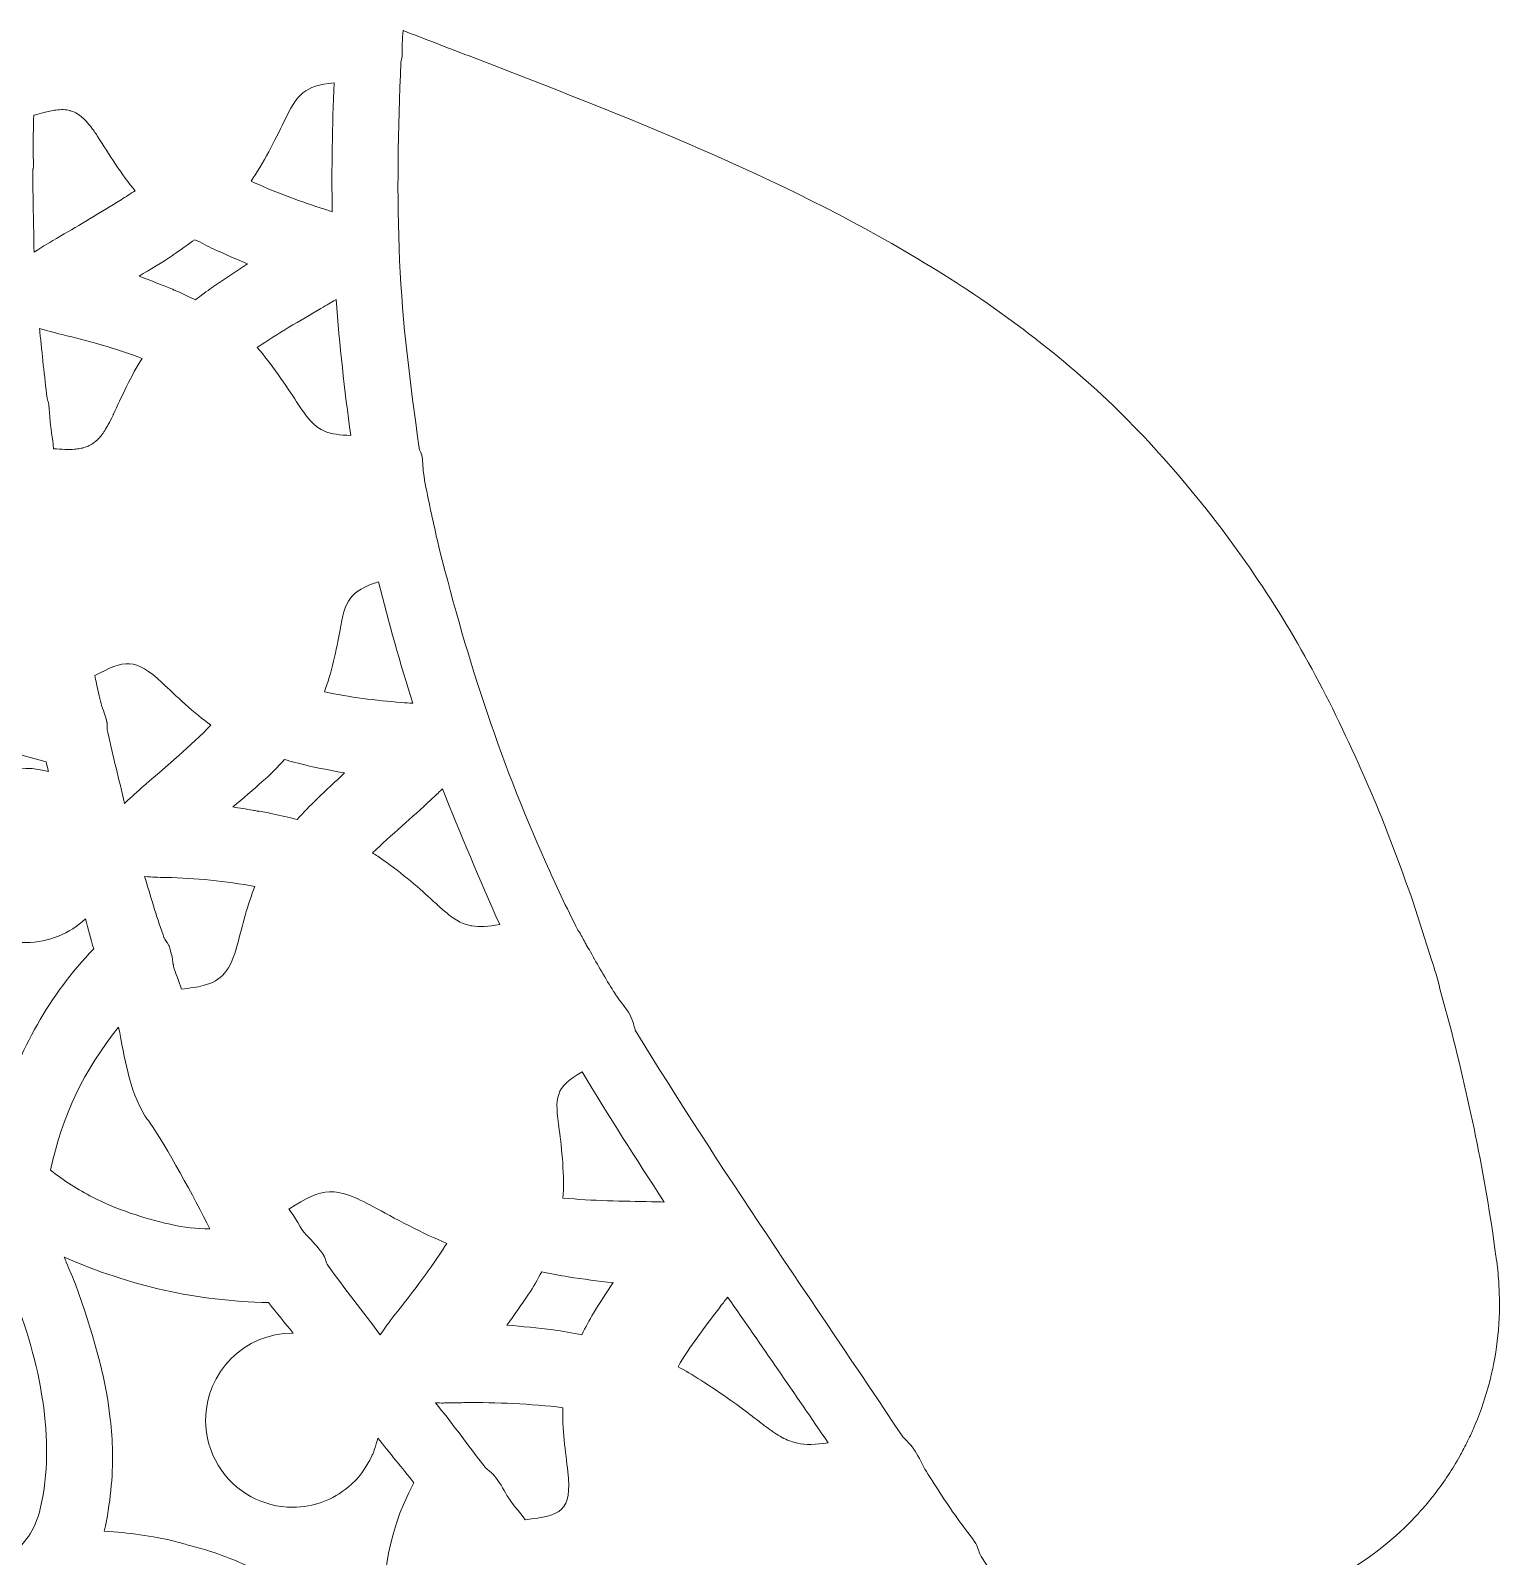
# Model space of a CAD drawing. Header units: millimetres. Extents: x -416 to 1516, y -417 to 43.
# Drawn here: x 848.16 to 887.58, y -127.46 to -86.53 of the extents above; entities that cross this region are included whole.
import ezdxf

# ---------------------------------------------------------------- set-up
doc = ezdxf.new("R2010")
doc.units = ezdxf.units.MM
doc.header["$MEASUREMENT"] = 0
doc.layers.add('Layer 2', color=7, linetype='Continuous')

msp = doc.modelspace()

# ---------------------------------------------------------------- linework, layer by layer
at = {"layer": 'Layer 2', "lineweight": 0}
for points, knots in [([(877.06, -96.44), (878.575, -97.894), (879.93, -99.518), (881.107, -101.277), (882.301, -103.025), (883.265, -104.939), (884.105, -106.905), (884.547, -107.88), (884.893, -108.899), (885.266, -109.908), (885.266, -109.908), (885.755, -111.45), (885.755, -111.45), (885.927, -111.961), (886.042, -112.492), (886.194, -113.011), (886.468, -114.058), (886.719, -115.114), (886.937, -116.18), (887.155, -117.245), (887.341, -118.32), (887.483, -119.404), (887.486, -119.424), (887.489, -119.443), (887.492, -119.463), (887.523, -119.672), (887.543, -119.88), (887.558, -120.088), (887.562, -120.149), (887.564, -120.21), (887.567, -120.271), (887.575, -120.425), (887.578, -120.579), (887.578, -120.732), (887.577, -120.792), (887.578, -120.852), (887.576, -120.912), (887.565, -121.323), (887.523, -121.73), (887.453, -122.129), (887.442, -122.187), (887.43, -122.245), (887.419, -122.303), (887.39, -122.451), (887.356, -122.598), (887.319, -122.743), (887.304, -122.8), (887.291, -122.857), (887.275, -122.914), (887.167, -123.302), (887.031, -123.681), (886.87, -124.048), (886.846, -124.101), (886.821, -124.154), (886.796, -124.207), (886.733, -124.342), (886.666, -124.475), (886.596, -124.607), (886.569, -124.659), (886.542, -124.711), (886.513, -124.762), (886.317, -125.111), (886.096, -125.446), (885.852, -125.764), (885.816, -125.811), (885.779, -125.856), (885.742, -125.902), (885.649, -126.018), (885.552, -126.132), (885.453, -126.243), (885.413, -126.287), (885.374, -126.332), (885.333, -126.376), (884.585, -127.176), (883.672, -127.838), (882.622, -128.299), (882.354, -128.417), (882.082, -128.534), (881.809, -128.65), (881.77, -128.667), (881.731, -128.683), (881.692, -128.7), (881.424, -128.814), (881.154, -128.926), (880.884, -129.037), (880.85, -129.051), (880.817, -129.064), (880.783, -129.078), (880.389, -129.239), (879.996, -129.393), (879.605, -129.542), (879.518, -129.576), (879.431, -129.609), (879.344, -129.642), (878.949, -129.791), (878.557, -129.934), (878.176, -130.065), (878.167, -130.069), (878.158, -130.072), (878.149, -130.075), (878.149, -130.075), (878.148, -130.075), (878.148, -130.075), (877.866, -130.172), (877.591, -130.261), (877.321, -130.346), (877.252, -130.367), (877.184, -130.388), (877.116, -130.409), (876.848, -130.491), (876.585, -130.568), (876.333, -130.635), (876.331, -130.635), (876.328, -130.636), (876.326, -130.637), (876.323, -130.638), (876.32, -130.638), (876.316, -130.639), (876.128, -130.689), (875.944, -130.735), (875.766, -130.775), (875.075, -129.662), (874.367, -128.549), (873.673, -127.452), (873.61, -127.354), (873.61, -127.27), (873.523, -127.107), (873.436, -126.945), (873.211, -126.689), (873.068, -126.487), (872.784, -126.086), (872.459, -125.599), (872.202, -125.179), (872.096, -125.005), (872.001, -124.788), (871.899, -124.631), (871.878, -124.598), (871.857, -124.564), (871.835, -124.537), (871.828, -124.529), (871.824, -124.525), (871.818, -124.517), (871.706, -124.387), (871.677, -124.359), (871.565, -124.246), (869.161, -120.624), (866.654, -117.056), (864.39, -113.34), (864.344, -113.186), (864.346, -113.157), (864.272, -112.982), (864.205, -112.823), (864.036, -112.632), (863.91, -112.453), (863.898, -112.436), (863.884, -112.417), (863.872, -112.4), (863.85, -112.367), (863.829, -112.331), (863.807, -112.297), (863.593, -111.961), (863.383, -111.586), (863.184, -111.236), (863.148, -111.172), (863.111, -111.107), (863.076, -111.046), (863.067, -111.03), (863.057, -111.012), (863.048, -110.995), (862.99, -110.889), (862.928, -110.762), (862.892, -110.713), (862.852, -110.66), (862.856, -110.666), (862.853, -110.661), (862.853, -110.661), (862.853, -110.661), (862.852, -110.66), (862.542, -110.05), (862.256, -109.437), (861.98, -108.821), (860.73, -106.032), (859.808, -103.176), (859.071, -100.17), (859.056, -100.107), (859.042, -100.046), (859.029, -99.983), (858.92, -99.462), (858.783, -98.908), (858.707, -98.392), (858.683, -98.23), (858.69, -98.031), (858.662, -97.921), (858.661, -97.92), (858.661, -97.918), (858.661, -97.917), (858.66, -97.912), (858.659, -97.91), (858.657, -97.906), (858.63, -97.81), (858.602, -97.789), (858.593, -97.732), (858.593, -97.73), (858.592, -97.73), (858.592, -97.728), (858.59, -97.709), (858.587, -97.69), (858.585, -97.671), (858.351, -95.99), (858.141, -94.408), (858.066, -92.695), (857.99, -90.963), (858.022, -89.146), (858.1, -87.386), (858.102, -87.352), (858.113, -87.344), (858.127, -87.263), (858.142, -87.182), (858.131, -87.003), (858.137, -86.873), (858.143, -86.761), (858.15, -86.644), (858.159, -86.526), (858.748, -86.753), (859.339, -86.981), (859.928, -87.208), (864.13, -88.824), (868.276, -90.434), (871.97, -92.65), (873.821, -93.746), (875.533, -95.01), (877.06, -96.44)], [0, 0, 0, 0, 1, 1, 1, 2, 2, 2, 3, 3, 3, 4, 4, 4, 5, 5, 5, 6, 6, 6, 7, 7, 7, 8, 8, 8, 9, 9, 9, 10, 10, 10, 11, 11, 11, 12, 12, 12, 13, 13, 13, 14, 14, 14, 15, 15, 15, 16, 16, 16, 17, 17, 17, 18, 18, 18, 19, 19, 19, 20, 20, 20, 21, 21, 21, 22, 22, 22, 23, 23, 23, 24, 24, 24, 25, 25, 25, 26, 26, 26, 27, 27, 27, 28, 28, 28, 29, 29, 29, 30, 30, 30, 31, 31, 31, 32, 32, 32, 33, 33, 33, 34, 34, 34, 35, 35, 35, 36, 36, 36, 37, 37, 37, 38, 38, 38, 39, 39, 39, 40, 40, 40, 41, 41, 41, 42, 42, 42, 43, 43, 43, 44, 44, 44, 45, 45, 45, 46, 46, 46, 47, 47, 47, 48, 48, 48, 49, 49, 49, 50, 50, 50, 51, 51, 51, 52, 52, 52, 53, 53, 53, 54, 54, 54, 55, 55, 55, 56, 56, 56, 57, 57, 57, 58, 58, 58, 59, 59, 59, 60, 60, 60, 61, 61, 61, 62, 62, 62, 63, 63, 63, 64, 64, 64, 65, 65, 65, 66, 66, 66, 67, 67, 67, 68, 68, 68, 69, 69, 69, 70, 70, 70, 71, 71, 71, 72, 72, 72, 73, 73, 73, 74, 74, 74, 75, 75, 75, 76, 76, 76, 77, 77, 77, 77]), ([(856.258, -91.39), (856.191, -91.365), (856.149, -91.351), (856.103, -91.336), (856.058, -91.321), (856.011, -91.305), (855.934, -91.28), (855.329, -91.078), (854.671, -90.854), (854.082, -90.563), (854.383, -90.134), (854.751, -89.415), (854.953, -88.995), (855.333, -88.21), (855.504, -88.01), (856.312, -87.931), (856.26, -89.09), (856.237, -90.233), (856.258, -91.39)], [0, 0, 0, 0, 1, 1, 1, 2, 2, 2, 3, 3, 3, 4, 4, 4, 5, 5, 5, 6, 6, 6, 6]), ([(848.232, -89.826), (848.232, -89.825), (848.232, -89.825), (848.232, -89.824), (848.22, -89.503), (848.246, -89.133), (848.249, -88.797), (848.253, -88.796), (848.257, -88.795), (848.261, -88.794), (848.353, -88.767), (848.438, -88.744), (848.518, -88.724), (848.545, -88.717), (848.57, -88.712), (848.596, -88.706), (848.656, -88.692), (848.713, -88.68), (848.768, -88.671), (848.792, -88.667), (848.815, -88.663), (848.838, -88.66), (848.91, -88.651), (848.978, -88.646), (849.042, -88.648), (849.042, -88.648), (849.042, -88.648), (849.042, -88.648), (849.043, -88.648), (849.043, -88.648), (849.043, -88.648), (849.106, -88.65), (849.164, -88.661), (849.221, -88.676), (849.234, -88.679), (849.246, -88.682), (849.259, -88.686), (849.314, -88.704), (849.367, -88.727), (849.419, -88.758), (849.429, -88.764), (849.438, -88.771), (849.447, -88.777), (849.494, -88.808), (849.541, -88.845), (849.588, -88.889), (849.597, -88.898), (849.606, -88.905), (849.615, -88.914), (849.666, -88.965), (849.718, -89.026), (849.771, -89.094), (849.784, -89.11), (849.797, -89.128), (849.81, -89.145), (849.863, -89.217), (849.918, -89.294), (849.975, -89.384), (849.977, -89.387), (849.979, -89.389), (849.98, -89.392), (850.244, -89.807), (850.626, -90.417), (850.968, -90.822), (850.848, -90.902), (850.719, -90.984), (850.591, -91.065), (850.055, -91.405), (849.464, -91.752), (848.977, -92.034), (848.642, -92.229), (848.544, -92.286), (848.257, -92.471), (848.249, -91.725), (848.22, -91.005), (848.228, -90.255), (848.228, -90.238), (848.23, -90.252), (848.239, -90.183), (848.248, -90.114), (848.237, -89.948), (848.232, -89.826)], [0, 0, 0, 0, 1, 1, 1, 2, 2, 2, 3, 3, 3, 4, 4, 4, 5, 5, 5, 6, 6, 6, 7, 7, 7, 8, 8, 8, 9, 9, 9, 10, 10, 10, 11, 11, 11, 12, 12, 12, 13, 13, 13, 14, 14, 14, 15, 15, 15, 16, 16, 16, 17, 17, 17, 18, 18, 18, 19, 19, 19, 20, 20, 20, 21, 21, 21, 22, 22, 22, 23, 23, 23, 24, 24, 24, 25, 25, 25, 26, 26, 26, 27, 27, 27, 27]), ([(853.342, -93.21), (853.271, -93.258), (853.2, -93.304), (853.128, -93.353), (853.099, -93.372), (853.069, -93.395), (853.041, -93.415), (852.889, -93.522), (852.731, -93.638), (852.585, -93.751), (852.403, -93.661), (852.203, -93.564), (852.02, -93.487), (851.896, -93.435), (851.775, -93.386), (851.654, -93.338), (851.462, -93.261), (851.271, -93.186), (851.075, -93.113), (851.38, -92.936), (851.69, -92.753), (851.974, -92.556), (851.983, -92.549), (851.995, -92.541), (852.018, -92.525), (852.124, -92.449), (852.43, -92.24), (852.573, -92.136), (852.744, -92.214), (852.919, -92.315), (853.083, -92.39), (853.39, -92.531), (853.681, -92.658), (853.989, -92.786), (853.769, -92.926), (853.557, -93.066), (853.342, -93.21)], [0, 0, 0, 0, 1, 1, 1, 2, 2, 2, 3, 3, 3, 4, 4, 4, 5, 5, 5, 6, 6, 6, 7, 7, 7, 8, 8, 8, 9, 9, 9, 10, 10, 10, 11, 11, 11, 12, 12, 12, 12]), ([(856.071, -97.281), (855.778, -97.164), (855.591, -96.933), (855.302, -96.486), (855.045, -96.088), (854.599, -95.424), (854.247, -95.028), (854.784, -94.659), (855.407, -94.301), (855.948, -93.982), (856.14, -93.869), (856.194, -93.841), (856.362, -93.739), (856.455, -94.963), (856.587, -96.168), (856.756, -97.387), (856.46, -97.378), (856.247, -97.35), (856.071, -97.281)], [0, 0, 0, 0, 1, 1, 1, 2, 2, 2, 3, 3, 3, 4, 4, 4, 5, 5, 5, 6, 6, 6, 6]), ([(851.155, -95.323), (850.882, -95.745), (850.582, -96.397), (850.39, -96.815), (850.385, -96.825), (850.381, -96.832), (850.376, -96.842), (850.333, -96.935), (850.29, -97.02), (850.249, -97.097), (850.233, -97.126), (850.217, -97.15), (850.201, -97.176), (850.171, -97.228), (850.14, -97.279), (850.11, -97.323), (850.091, -97.349), (850.072, -97.371), (850.054, -97.394), (850.025, -97.43), (849.996, -97.465), (849.965, -97.495), (849.945, -97.515), (849.924, -97.533), (849.904, -97.55), (849.873, -97.576), (849.841, -97.599), (849.808, -97.619), (849.786, -97.633), (849.764, -97.646), (849.74, -97.658), (849.705, -97.675), (849.668, -97.689), (849.629, -97.702), (849.605, -97.71), (849.582, -97.718), (849.556, -97.725), (849.512, -97.735), (849.463, -97.742), (849.413, -97.748), (849.39, -97.751), (849.369, -97.756), (849.344, -97.757), (849.186, -97.769), (849.004, -97.762), (848.783, -97.744), (848.759, -97.472), (848.695, -97.17), (848.68, -96.91), (848.673, -96.783), (848.665, -96.6), (848.645, -96.524), (848.626, -96.449), (848.619, -96.452), (848.615, -96.426), (848.615, -96.425), (848.615, -96.425), (848.615, -96.424), (848.613, -96.411), (848.612, -96.399), (848.61, -96.386), (848.531, -95.787), (848.477, -95.207), (848.414, -94.613), (848.411, -94.581), (848.408, -94.55), (848.405, -94.518), (848.648, -94.592), (848.731, -94.614), (849.01, -94.68), (849.691, -94.84), (850.476, -95.056), (851.155, -95.323)], [0, 0, 0, 0, 1, 1, 1, 2, 2, 2, 3, 3, 3, 4, 4, 4, 5, 5, 5, 6, 6, 6, 7, 7, 7, 8, 8, 8, 9, 9, 9, 10, 10, 10, 11, 11, 11, 12, 12, 12, 13, 13, 13, 14, 14, 14, 15, 15, 15, 16, 16, 16, 17, 17, 17, 18, 18, 18, 19, 19, 19, 20, 20, 20, 21, 21, 21, 22, 22, 22, 23, 23, 23, 24, 24, 24, 24]), ([(857.5, -101.311), (857.774, -102.414), (858.079, -103.491), (858.42, -104.572), (858.287, -104.559), (858.258, -104.56), (858.106, -104.548), (857.438, -104.493), (856.719, -104.411), (856.048, -104.262), (856.226, -103.802), (856.385, -103.081), (856.458, -102.646), (856.602, -101.793), (856.733, -101.567), (857.5, -101.311)], [0, 0, 0, 0, 1, 1, 1, 2, 2, 2, 3, 3, 3, 4, 4, 4, 5, 5, 5, 5]), ([(850.818, -103.51), (851.081, -103.526), (851.334, -103.681), (851.692, -104.02), (852.041, -104.35), (852.575, -104.857), (853.005, -105.155), (852.475, -105.697), (851.797, -106.275), (851.255, -106.742), (850.985, -106.975), (850.915, -107.042), (850.687, -107.257), (850.54, -106.617), (850.37, -105.988), (850.238, -105.35), (850.233, -105.328), (850.227, -105.306), (850.223, -105.285), (850.212, -105.231), (850.227, -105.165), (850.218, -105.124), (850.219, -105.127), (850.22, -105.129), (850.22, -105.129), (850.22, -105.129), (850.22, -105.129), (850.22, -105.129), (850.221, -105.131), (850.221, -105.129), (850.22, -105.124), (850.22, -105.122), (850.219, -105.119), (850.219, -105.116), (850.218, -105.111), (850.216, -105.102), (850.215, -105.092), (850.213, -105.086), (850.213, -105.084), (850.212, -105.075), (850.191, -104.962), (850.134, -104.817), (850.071, -104.631), (850.026, -104.496), (849.981, -104.257), (849.936, -104.049), (849.919, -103.969), (849.902, -103.893), (849.885, -103.83), (850.282, -103.616), (850.555, -103.494), (850.818, -103.51)], [0, 0, 0, 0, 1, 1, 1, 2, 2, 2, 3, 3, 3, 4, 4, 4, 5, 5, 5, 6, 6, 6, 7, 7, 7, 8, 8, 8, 9, 9, 9, 10, 10, 10, 11, 11, 11, 12, 12, 12, 13, 13, 13, 14, 14, 14, 15, 15, 15, 16, 16, 16, 17, 17, 17, 17]), ([(848.582, -106.137), (848.6, -106.219), (848.62, -106.301), (848.639, -106.384), (848.64, -106.388), (848.641, -106.392), (848.642, -106.397), (848.589, -106.383), (848.534, -106.375), (848.479, -106.364), (848.337, -106.336), (848.191, -106.316), (848.04, -106.316), (846.751, -106.316), (845.705, -107.361), (845.705, -108.651), (845.705, -109.779), (846.506, -110.72), (847.57, -110.938), (847.722, -110.969), (847.879, -110.986), (848.04, -110.986), (848.657, -110.986), (849.216, -110.745), (849.634, -110.354), (849.707, -110.621), (849.78, -110.888), (849.857, -111.155), (848.641, -112.438), (847.887, -113.832), (847.327, -115.509), (847.209, -115.355), (847.058, -115.097), (846.953, -114.955), (845.76, -113.338), (844.529, -112.18), (842.816, -111.363), (842.572, -111.246), (842.317, -111.136), (842.051, -111.033), (843.441, -109.063), (844.065, -107.084), (844.382, -104.682), (844.406, -104.496), (844.422, -104.181), (844.449, -103.978), (845.714, -105.036), (846.97, -105.771), (848.582, -106.137)], [0, 0, 0, 0, 1, 1, 1, 2, 2, 2, 3, 3, 3, 4, 4, 4, 5, 5, 5, 6, 6, 6, 7, 7, 7, 8, 8, 8, 9, 9, 9, 10, 10, 10, 11, 11, 11, 12, 12, 12, 13, 13, 13, 14, 14, 14, 15, 15, 15, 16, 16, 16, 16]), ([(854.382, -106.671), (854.617, -106.462), (854.776, -106.299), (854.978, -106.079), (855.163, -106.137), (855.373, -106.19), (855.558, -106.233), (855.905, -106.313), (856.239, -106.374), (856.583, -106.439), (856.358, -106.659), (856.077, -106.923), (855.861, -107.127), (855.645, -107.332), (855.505, -107.485), (855.313, -107.691), (855.102, -107.63), (854.865, -107.576), (854.653, -107.533), (854.516, -107.506), (854.382, -107.483), (854.247, -107.46), (854.206, -107.453), (854.164, -107.444), (854.123, -107.437), (853.948, -107.408), (853.773, -107.381), (853.595, -107.352), (853.847, -107.139), (854.148, -106.88), (854.382, -106.671)], [0, 0, 0, 0, 1, 1, 1, 2, 2, 2, 3, 3, 3, 4, 4, 4, 5, 5, 5, 6, 6, 6, 7, 7, 7, 8, 8, 8, 9, 9, 9, 10, 10, 10, 10]), ([(858.898, -107.167), (859.05, -107.023), (859.083, -106.992), (859.213, -106.863), (859.706, -108.09), (860.21, -109.294), (860.752, -110.506), (860.437, -110.559), (860.207, -110.573), (860.007, -110.541), (859.989, -110.538), (859.971, -110.534), (859.954, -110.53), (859.908, -110.521), (859.865, -110.509), (859.822, -110.494), (859.805, -110.488), (859.788, -110.483), (859.771, -110.476), (859.657, -110.43), (859.546, -110.363), (859.427, -110.273), (859.409, -110.26), (859.391, -110.245), (859.372, -110.23), (859.327, -110.194), (859.279, -110.155), (859.23, -110.112), (859.211, -110.095), (859.192, -110.079), (859.173, -110.062), (859.106, -110.002), (859.036, -109.938), (858.959, -109.865), (858.805, -109.719), (858.595, -109.535), (858.366, -109.345), (858.126, -109.147), (857.868, -108.945), (857.629, -108.776), (857.529, -108.705), (857.432, -108.639), (857.343, -108.583), (857.837, -108.107), (858.416, -107.624), (858.898, -107.167)], [0, 0, 0, 0, 1, 1, 1, 2, 2, 2, 3, 3, 3, 4, 4, 4, 5, 5, 5, 6, 6, 6, 7, 7, 7, 8, 8, 8, 9, 9, 9, 10, 10, 10, 11, 11, 11, 12, 12, 12, 13, 13, 13, 14, 14, 14, 15, 15, 15, 15]), ([(854.182, -109.483), (853.993, -109.946), (853.836, -110.576), (853.716, -111.029), (853.524, -111.754), (853.291, -112.017), (852.799, -112.143), (852.635, -112.185), (852.442, -112.212), (852.212, -112.235), (852.162, -112.044), (852.04, -111.802), (852.003, -111.618), (852.001, -111.608), (851.997, -111.597), (851.996, -111.588), (851.995, -111.585), (851.995, -111.582), (851.994, -111.58), (851.968, -111.403), (851.928, -111.2), (851.879, -111.079), (851.876, -111.074), (851.874, -111.066), (851.872, -111.061), (851.87, -111.055), (851.867, -111.053), (851.865, -111.048), (851.817, -110.946), (851.772, -110.923), (851.747, -110.861), (851.746, -110.859), (851.745, -110.857), (851.744, -110.855), (851.735, -110.831), (851.728, -110.808), (851.719, -110.784), (851.53, -110.258), (851.391, -109.747), (851.221, -109.218), (851.469, -109.238), (851.533, -109.237), (851.816, -109.243), (852.56, -109.259), (853.419, -109.342), (854.182, -109.483)], [0, 0, 0, 0, 1, 1, 1, 2, 2, 2, 3, 3, 3, 4, 4, 4, 5, 5, 5, 6, 6, 6, 7, 7, 7, 8, 8, 8, 9, 9, 9, 10, 10, 10, 11, 11, 11, 12, 12, 12, 13, 13, 13, 14, 14, 14, 15, 15, 15, 15]), ([(844.153, -117.772), (844.001, -117.74), (843.844, -117.724), (843.683, -117.724), (842.906, -117.724), (842.22, -118.105), (841.796, -118.688), (841.779, -118.659), (841.763, -118.63), (841.746, -118.602), (841.531, -118.236), (841.317, -117.869), (841.11, -117.499), (840.257, -115.975), (839.484, -114.425), (838.785, -112.856), (838.932, -112.906), (839.109, -112.924), (839.322, -112.919), (839.322, -112.919), (839.322, -112.919), (839.322, -112.919), (839.351, -112.918), (839.362, -112.829), (839.668, -112.83), (839.668, -112.83), (839.669, -112.83), (839.67, -112.83), (839.748, -112.831), (839.823, -112.825), (839.896, -112.817), (839.925, -112.814), (839.953, -112.81), (839.981, -112.806), (840.033, -112.799), (840.086, -112.792), (840.139, -112.784), (840.197, -112.774), (840.257, -112.766), (840.317, -112.757), (840.345, -112.753), (840.373, -112.749), (840.401, -112.746), (840.478, -112.737), (840.558, -112.73), (840.643, -112.728), (840.643, -112.728), (840.644, -112.728), (840.644, -112.728), (840.708, -112.727), (840.775, -112.73), (840.845, -112.736), (840.867, -112.737), (840.889, -112.74), (840.911, -112.743), (840.965, -112.749), (841.022, -112.758), (841.08, -112.769), (841.105, -112.773), (841.129, -112.778), (841.155, -112.783), (841.237, -112.802), (841.323, -112.824), (841.416, -112.854), (841.417, -112.855), (841.418, -112.855), (841.419, -112.855), (843.049, -113.391), (844.596, -114.595), (845.628, -116.203), (845.983, -116.757), (846.52, -117.444), (846.96, -117.983), (847.003, -118.74), (847.408, -119.735), (847.672, -120.372), (848.434, -122.208), (848.839, -124.386), (848.433, -126.132), (848.265, -126.858), (847.968, -127.082), (847.714, -127.39), (847.531, -127.144), (847.349, -126.896), (847.167, -126.648), (846.179, -125.303), (845.201, -123.939), (844.26, -122.552), (844.215, -122.484), (844.168, -122.418), (844.123, -122.351), (845.202, -122.145), (846.018, -121.198), (846.018, -120.059), (846.018, -118.931), (845.217, -117.989), (844.153, -117.772)], [0, 0, 0, 0, 1, 1, 1, 2, 2, 2, 3, 3, 3, 4, 4, 4, 5, 5, 5, 6, 6, 6, 7, 7, 7, 8, 8, 8, 9, 9, 9, 10, 10, 10, 11, 11, 11, 12, 12, 12, 13, 13, 13, 14, 14, 14, 15, 15, 15, 16, 16, 16, 17, 17, 17, 18, 18, 18, 19, 19, 19, 20, 20, 20, 21, 21, 21, 22, 22, 22, 23, 23, 23, 24, 24, 24, 25, 25, 25, 26, 26, 26, 27, 27, 27, 28, 28, 28, 29, 29, 29, 30, 30, 30, 31, 31, 31, 32, 32, 32, 32]), ([(850.525, -113.254), (850.693, -114.097), (850.801, -114.916), (851.233, -115.64), (851.262, -115.678), (851.304, -115.734), (851.372, -115.83), (851.794, -116.42), (852.561, -117.857), (852.978, -118.664), (852.609, -118.667), (852.296, -118.634), (851.906, -118.545), (851.174, -118.378), (850.481, -118.15), (849.828, -117.816), (849.437, -117.616), (849.06, -117.378), (848.699, -117.093), (849.02, -115.622), (849.589, -114.423), (850.525, -113.254)], [0, 0, 0, 0, 1, 1, 1, 2, 2, 2, 3, 3, 3, 4, 4, 4, 5, 5, 5, 6, 6, 6, 7, 7, 7, 7]), ([(864.825, -117.941), (864.057, -117.925), (863.234, -117.915), (862.45, -117.841), (862.494, -117.301), (862.418, -116.488), (862.35, -116.013), (862.223, -115.132), (862.231, -114.873), (862.962, -114.46), (863.68, -115.642), (864.411, -116.793), (865.166, -117.948), (865.022, -117.942), (864.989, -117.944), (864.825, -117.941)], [0, 0, 0, 0, 1, 1, 1, 2, 2, 2, 3, 3, 3, 4, 4, 4, 5, 5, 5, 5]), ([(858.043, -120.839), (857.798, -121.148), (857.736, -121.225), (857.546, -121.513), (857.082, -120.874), (856.595, -120.293), (856.137, -119.639), (856.082, -119.561), (856.097, -119.5), (856.028, -119.376), (856.023, -119.368), (856.021, -119.362), (856.016, -119.353), (856.008, -119.34), (855.995, -119.324), (855.986, -119.311), (855.889, -119.171), (855.715, -118.988), (855.566, -118.834), (855.404, -118.665), (855.257, -118.342), (855.097, -118.136), (855.554, -117.843), (855.864, -117.687), (856.188, -117.676), (856.512, -117.664), (856.85, -117.796), (857.366, -118.078), (857.863, -118.349), (858.741, -118.82), (859.332, -119.056), (859.317, -119.08), (859.298, -119.106), (859.283, -119.131), (858.919, -119.703), (858.429, -120.354), (858.043, -120.839)], [0, 0, 0, 0, 1, 1, 1, 2, 2, 2, 3, 3, 3, 4, 4, 4, 5, 5, 5, 6, 6, 6, 7, 7, 7, 8, 8, 8, 9, 9, 9, 10, 10, 10, 11, 11, 11, 12, 12, 12, 12]), ([(857.669, -129.926), (857.67, -129.936), (857.67, -129.945), (857.671, -129.955), (857.523, -129.858), (857.309, -129.691), (857.14, -129.564), (857.084, -129.521), (857.033, -129.483), (856.99, -129.453), (856.217, -128.904), (855.458, -128.429), (854.681, -128.034), (854.643, -128.015), (854.606, -127.992), (854.567, -127.973), (854.513, -127.946), (854.457, -127.924), (854.402, -127.898), (853.911, -127.662), (853.412, -127.454), (852.896, -127.288), (852.722, -127.232), (852.541, -127.188), (852.363, -127.14), (852.248, -127.109), (852.136, -127.072), (852.019, -127.045), (851.422, -126.906), (850.799, -126.814), (850.14, -126.773), (850.308, -126.033), (850.374, -125.329), (850.362, -124.643), (850.357, -124.35), (850.336, -124.062), (850.304, -123.774), (850.17, -122.575), (849.818, -121.402), (849.367, -120.147), (849.316, -120.005), (849.201, -119.759), (849.121, -119.561), (849.101, -119.514), (849.082, -119.466), (849.069, -119.427), (850.855, -120.207), (852.598, -120.602), (854.547, -120.644), (854.769, -120.917), (854.988, -121.192), (855.21, -121.465), (855.206, -121.465), (855.201, -121.464), (855.197, -121.464), (853.907, -121.464), (852.862, -122.51), (852.862, -123.799), (852.862, -124.686), (853.356, -125.457), (854.084, -125.852), (854.415, -126.032), (854.794, -126.134), (855.197, -126.134), (855.763, -126.134), (856.282, -125.932), (856.686, -125.596), (856.959, -125.37), (857.174, -125.08), (857.322, -124.752), (857.335, -124.722), (857.354, -124.694), (857.366, -124.663), (857.377, -124.637), (857.381, -124.608), (857.391, -124.581), (857.426, -124.483), (857.46, -124.384), (857.482, -124.28), (857.804, -124.681), (858.13, -125.079), (858.451, -125.48), (857.66, -126.931), (857.568, -128.306), (857.669, -129.926)], [0, 0, 0, 0, 1, 1, 1, 2, 2, 2, 3, 3, 3, 4, 4, 4, 5, 5, 5, 6, 6, 6, 7, 7, 7, 8, 8, 8, 9, 9, 9, 10, 10, 10, 11, 11, 11, 12, 12, 12, 13, 13, 13, 14, 14, 14, 15, 15, 15, 16, 16, 16, 17, 17, 17, 18, 18, 18, 19, 19, 19, 20, 20, 20, 21, 21, 21, 22, 22, 22, 23, 23, 23, 24, 24, 24, 25, 25, 25, 26, 26, 26, 27, 27, 27, 28, 28, 28, 28]), ([(862.591, -119.954), (863.001, -120.018), (863.386, -120.067), (863.793, -120.11), (863.61, -120.385), (863.44, -120.646), (863.266, -120.932), (863.158, -121.108), (863.052, -121.316), (862.959, -121.506), (862.71, -121.461), (862.433, -121.412), (862.188, -121.38), (861.765, -121.326), (861.367, -121.285), (860.947, -121.25), (861.147, -120.972), (861.335, -120.706), (861.528, -120.417), (861.65, -120.234), (861.772, -120.018), (861.88, -119.82), (862.109, -119.867), (862.366, -119.919), (862.591, -119.954)], [0, 0, 0, 0, 1, 1, 1, 2, 2, 2, 3, 3, 3, 4, 4, 4, 5, 5, 5, 6, 6, 6, 7, 7, 7, 8, 8, 8, 8]), ([(868.741, -124.416), (868.72, -124.411), (868.7, -124.406), (868.68, -124.4), (868.629, -124.387), (868.58, -124.372), (868.531, -124.353), (868.512, -124.346), (868.492, -124.339), (868.473, -124.331), (868.41, -124.304), (868.347, -124.273), (868.283, -124.236), (868.28, -124.235), (868.278, -124.233), (868.276, -124.232), (868.211, -124.195), (868.145, -124.151), (868.076, -124.104), (868.054, -124.088), (868.03, -124.071), (868.006, -124.054), (867.954, -124.017), (867.9, -123.977), (867.843, -123.934), (867.818, -123.914), (867.793, -123.896), (867.766, -123.875), (867.697, -123.822), (867.625, -123.767), (867.547, -123.706), (867.539, -123.7), (867.533, -123.695), (867.525, -123.689), (867.374, -123.572), (867.174, -123.424), (866.953, -123.268), (866.7, -123.089), (866.422, -122.901), (866.153, -122.729), (865.932, -122.589), (865.719, -122.46), (865.536, -122.364), (865.851, -121.823), (866.266, -121.294), (866.628, -120.81), (866.738, -120.664), (866.772, -120.627), (866.866, -120.496), (867.776, -121.797), (868.666, -123.09), (869.566, -124.408), (869.22, -124.46), (868.965, -124.463), (868.741, -124.416)], [0, 0, 0, 0, 1, 1, 1, 2, 2, 2, 3, 3, 3, 4, 4, 4, 5, 5, 5, 6, 6, 6, 7, 7, 7, 8, 8, 8, 9, 9, 9, 10, 10, 10, 11, 11, 11, 12, 12, 12, 13, 13, 13, 14, 14, 14, 15, 15, 15, 16, 16, 16, 17, 17, 17, 18, 18, 18, 18]), ([(859.238, -123.339), (859.24, -123.339), (859.243, -123.339), (859.246, -123.339), (859.284, -123.338), (859.319, -123.338), (859.354, -123.337), (859.368, -123.337), (859.382, -123.337), (859.395, -123.337), (859.422, -123.336), (859.45, -123.336), (859.479, -123.335), (859.526, -123.334), (859.577, -123.333), (859.633, -123.331), (859.64, -123.331), (859.646, -123.331), (859.653, -123.331), (859.705, -123.33), (859.761, -123.329), (859.827, -123.329), (860.637, -123.321), (861.6, -123.358), (862.444, -123.464), (862.427, -123.996), (862.522, -124.68), (862.579, -125.173), (862.703, -126.245), (862.39, -126.369), (861.436, -126.468), (861.297, -126.262), (861.054, -126.017), (860.946, -125.818), (860.848, -125.639), (860.727, -125.44), (860.625, -125.314), (860.614, -125.3), (860.602, -125.283), (860.591, -125.271), (860.578, -125.256), (860.567, -125.247), (860.555, -125.234), (860.509, -125.189), (860.47, -125.158), (860.436, -125.131), (860.407, -125.109), (860.38, -125.087), (860.355, -125.055), (860.31, -124.999), (860.268, -124.943), (860.225, -124.887), (859.818, -124.364), (859.456, -123.845), (859.027, -123.336), (859.108, -123.338), (859.176, -123.339), (859.238, -123.339)], [0, 0, 0, 0, 1, 1, 1, 2, 2, 2, 3, 3, 3, 4, 4, 4, 5, 5, 5, 6, 6, 6, 7, 7, 7, 8, 8, 8, 9, 9, 9, 10, 10, 10, 11, 11, 11, 12, 12, 12, 13, 13, 13, 14, 14, 14, 15, 15, 15, 16, 16, 16, 17, 17, 17, 18, 18, 18, 19, 19, 19, 19])]:
    msp.add_open_spline(points, degree=3, knots=knots, dxfattribs=at)

doc.saveas('drawing.dxf')
